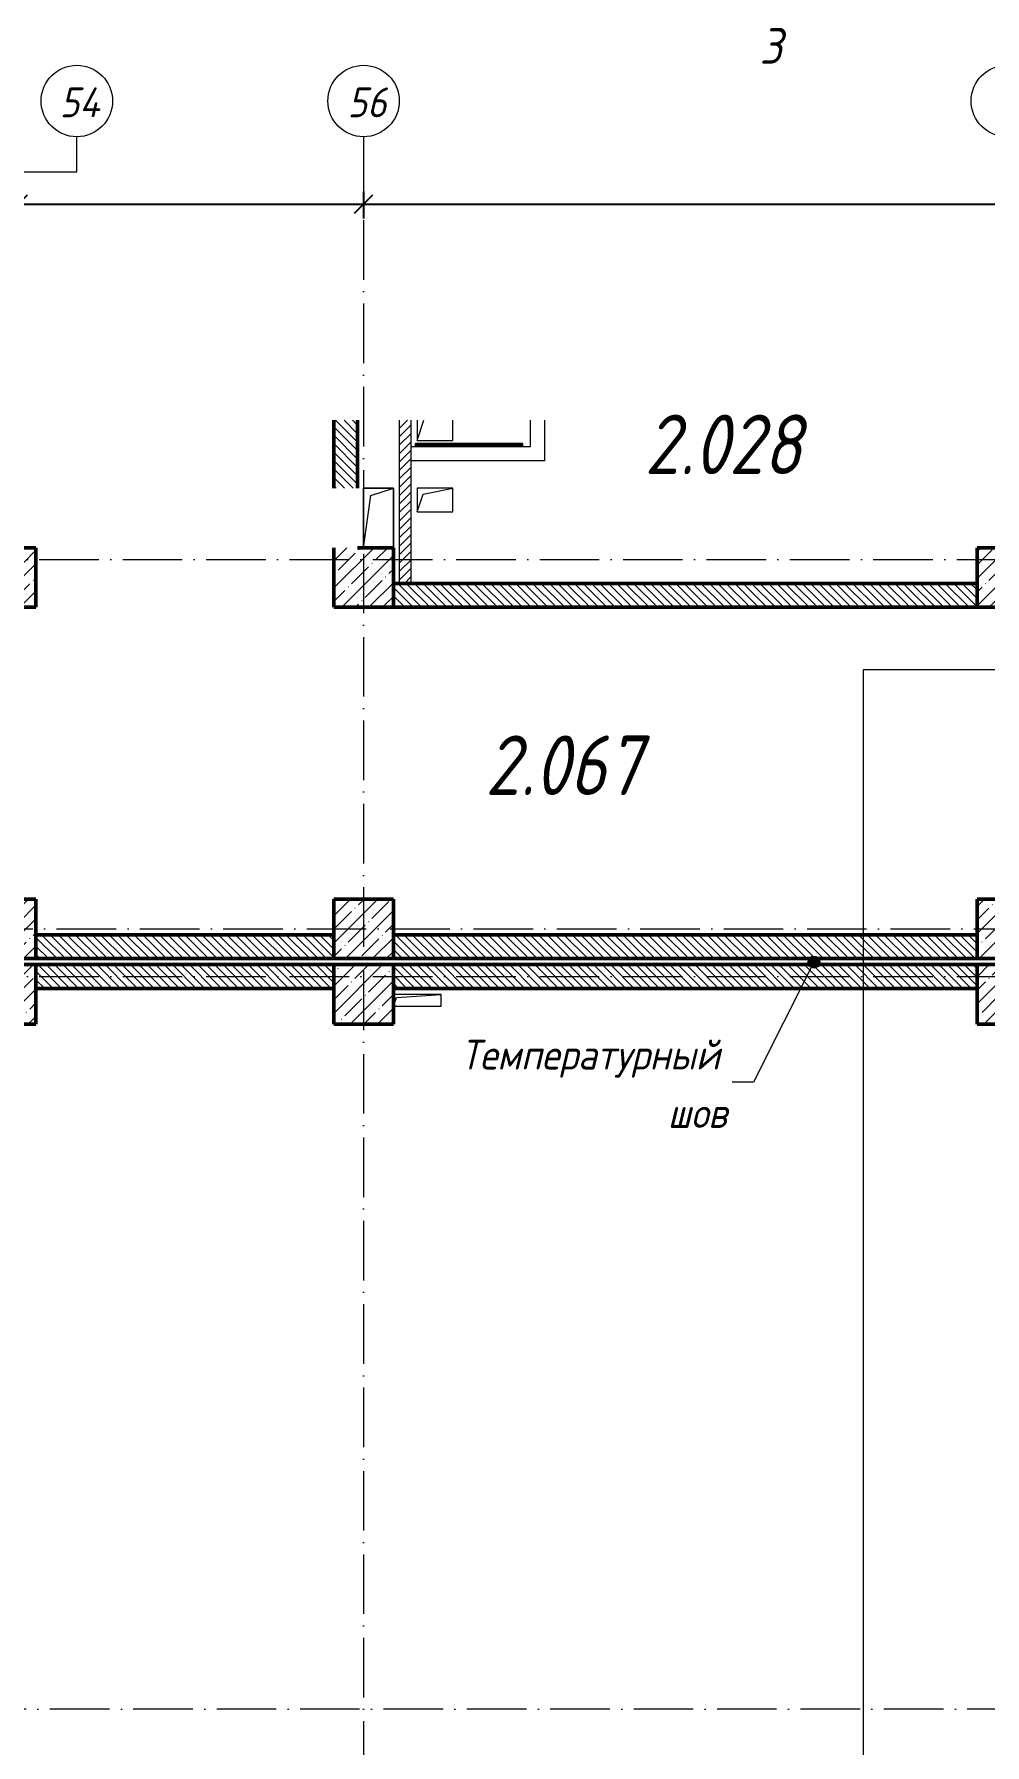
# Model space of a CAD drawing. Header units: millimetres. Extents: x -356862 to 418287, y 0 to 839748.
# Drawn here: x 59326 to 67306, y 346924 to 361285 of the extents above; entities that cross this region are included whole.
import ezdxf

# ---------------------------------------------------------------- set-up
doc = ezdxf.new("R2010")
doc.units = ezdxf.units.MM
doc.linetypes.add('50_200_ШТРИХ_1Т_ш5_п1_п1_', pattern=[700, 500, -100, 0, -100])
for name, color, linetype, lineweight in [('A-____-____-DIMS', 7, 'Continuous', 9), ('A-FLOR-____-OTLN', 7, 'Continuous', 9), ('A-GENM-____-MCUT', 7, 'Continuous', 25), ('A-GENM-____-OTLN', 7, 'Continuous', 9), ('A-WALL-____-MCUT-2', 7, 'Continuous', 50), ('A-WALL-____-OTLN', 7, 'Continuous', 9), ('A-WALL-____-PATT-1', 7, 'Continuous', 9), ('A-WALL-FNSH-MCUT-1', 7, 'Continuous', 9), ('G-____-____-SYMB', 7, 'Continuous', 9), ('G-____-____-TEXT', 7, 'Continuous', 9), ('S-COLS-____-MCUT', 7, 'Continuous', 50), ('S-COLS-____-OTLN', 7, 'Continuous', 9), ('S-GRID-____-IDEN', 7, 'Continuous', 9), ('S-GRID-____-OTLN', 7, 'Continuous', 9), ('S-GRID-____-OTLN-1', 7, '50_200_ШТРИХ_1Т_ш5_п1_п1_', 9), ('Марки помещений', 7, 'Continuous', 9)]:
    doc.layers.add(name, color=color, linetype=linetype, lineweight=lineweight)
doc.layers.add('G-____-____-SYMB-1', color=9, linetype='Continuous', lineweight=9, true_color=0x808080)
doc.styles.add('ISOCPEUR_I', font='isocpeui.ttf', dxfattribs={"width": 0.9, "height": 2.5})
doc.styles.add('ISOCPEUR_I_10', font='isocpeui.ttf', dxfattribs={"width": 0.9, "height": 180})
doc.styles.add('ISOCPEUR_I_2', font='isocpeui.ttf', dxfattribs={"width": 0.85, "height": 2.3})
doc.dimstyles.new('ISO-2_5_0_9К_БОЛЬШОЙ_ОСИ', dxfattribs={"dimscale": 304.8, "dimtxt": 248.995294, "dimasz": 0.492126, "dimexe": 0.393701, "dimexo": 0, "dimgap": 0, "dimtad": 1, "dimdec": 0, "dimzin": 0, "dimdsep": 46, "dimtxsty": 'ISOCPEUR_I', "dimblk1": 'OBLIQUE', "dimblk2": 'OBLIQUE', "dimsah": 1, "dimcen": 0.09, "dimdle": 0.393701, "dimazin": 0, "dimtfac": 1, "dimtdec": 4, "dimtix": 1, "dimtmove": 0, "dimatfit": 3, "dimfxl": 1, "dimtvp": 1, "dimtolj": 1, "dimtzin": 0, "dimarcsym": 2})
pattern_1 = [(135, (-15659.08, 310542.9), (-35.35534, -35.35534), [])]

# ---------------------------------------------------------------- blocks, each defined once
blk = doc.blocks.new('BSC_Колонна _Прямоугольная - 500х500-V16-АР1_План отверстий 2 этажа в осях 1-64_А-ГГ')
at = {"layer": 'S-COLS-____-OTLN'}
h = blk.add_hatch(dxfattribs=at)
h.set_pattern_fill('FP_45', color=256, style=0, pattern_type=2)
h.set_pattern_definition([(45, (-77750, -42681.04), (-114.04925, 114.04925), []), (45, (-77635.95, -42681.04), (-114.04925, 114.04925), [201.613, -40.323, 3.353, -36.97])])
h.paths.add_polyline_path([(-250, -250), (250, -250), (250, 250), (-250, 250)], flags=0)
at = {"layer": 'S-COLS-____-MCUT'}
for p, q in [((250, 250), (-250, 250)), ((-250, 250), (-250, -250)), ((250, -250), (250, 250)), ((-250, -250), (250, -250))]:
    blk.add_line(p, q, dxfattribs=at)
blk = doc.blocks.new('BSC_Колонна _Прямоугольная - 500х500-V17-АР1_План отверстий 2 этажа в осях 1-64_А-ГГ')
at = {"layer": 'S-COLS-____-OTLN'}
h = blk.add_hatch(dxfattribs=at)
h.set_pattern_fill('FP_46', color=256, style=0, pattern_type=2)
h.set_pattern_definition([(45, (-83150, -42681.04), (-114.04925, 114.04925), []), (45, (-83035.95, -42681.04), (-114.04925, 114.04925), [201.613, -40.323, 3.353, -36.97])])
h.paths.add_polyline_path([(-250, -250), (250, -250), (250, 250), (-250, 250)], flags=0)
at = {"layer": 'S-COLS-____-MCUT'}
for p, q in [((250, 250), (-250, 250)), ((-250, 250), (-250, -250)), ((250, -250), (250, 250)), ((-250, -250), (250, -250))]:
    blk.add_line(p, q, dxfattribs=at)
blk = doc.blocks.new('BSC_Колонна _Прямоугольная - 500х500-V81-АР1_План отверстий 2 этажа в осях 1-64_А-ГГ')
at = {"layer": 'S-COLS-____-OTLN'}
h = blk.add_hatch(dxfattribs=at)
h.set_pattern_fill('FP_110', color=256, style=0, pattern_type=2)
h.set_pattern_definition([(45, (-83150, -46181.04), (-114.04925, 114.04925), []), (45, (-83035.95, -46181.04), (-114.04925, 114.04925), [201.613, -40.323, 3.353, -36.97])])
h.paths.add_polyline_path([(-250, -250), (250, -250), (250, 250), (-250, 250)], flags=0)
at = {"layer": 'S-COLS-____-MCUT'}
for p, q in [((250, 250), (-250, 250)), ((-250, 250), (-250, -250)), ((250, -250), (250, 250)), ((-250, -250), (250, -250))]:
    blk.add_line(p, q, dxfattribs=at)
blk = doc.blocks.new('BSC_Колонна _Прямоугольная - 500х500-V82-АР1_План отверстий 2 этажа в осях 1-64_А-ГГ')
at = {"layer": 'S-COLS-____-OTLN'}
h = blk.add_hatch(dxfattribs=at)
h.set_pattern_fill('FP_111', color=256, style=0, pattern_type=2)
h.set_pattern_definition([(45, (-74750, -43231.04), (-114.04925, 114.04925), []), (45, (-74635.95, -43231.04), (-114.04925, 114.04925), [201.613, -40.323, 3.353, -36.97])])
h.paths.add_polyline_path([(-250, -250), (250, -250), (250, 250), (-250, 250), (-250, 75)], flags=0)
at = {"layer": 'S-COLS-____-MCUT'}
for p, q in [((250, 250), (-250, 250)), ((-250, 250), (-250, -250)), ((250, -250), (250, 250)), ((-250, -250), (250, -250))]:
    blk.add_line(p, q, dxfattribs=at)
blk = doc.blocks.new('BSC_Колонна _Прямоугольная - 500х500-V118-АР1_План отверстий 2 этажа в осях 1-64_А-ГГ')
at = {"layer": 'S-COLS-____-OTLN'}
h = blk.add_hatch(dxfattribs=at)
h.set_pattern_fill('FP_147', color=256, style=0, pattern_type=2)
h.set_pattern_definition([(315, (-46181.04, 74750), (114.04925, 114.04925), []), (315, (-46181.04, 74635.95), (114.04925, 114.04925), [201.613, -40.323, 3.353, -36.97])])
h.paths.add_polyline_path([(-250, 250), (-250, -250), (250, -250), (250, 250), (135, 250)], flags=0)
at = {"layer": 'S-COLS-____-MCUT'}
for p, q in [((250, 250), (-250, 250)), ((-250, 250), (-250, -250)), ((250, -250), (250, 250)), ((-250, -250), (250, -250))]:
    blk.add_line(p, q, dxfattribs=at)
blk = doc.blocks.new('BSC_Колонна _Прямоугольная - 500х500-25978818-АР1_План отверстий 2 этажа в осях 1-64_А-ГГ')
at = {"layer": 'S-COLS-____-OTLN'}
h = blk.add_hatch(dxfattribs=at)
h.set_pattern_fill('FP_148', color=256, style=0, pattern_type=2)
h.set_pattern_definition([(45, (-77750, -46181.04), (-114.04925, 114.04925), []), (45, (-77635.95, -46181.04), (-114.04925, 114.04925), [201.613, -40.323, 3.353, -36.97])])
h.paths.add_polyline_path([(-250, -250), (250, -250), (250, 250), (-250, 250)], flags=0)
at = {"layer": 'S-COLS-____-MCUT'}
for p, q in [((-250, 250), (-250, -250)), ((250, 250), (-50, 250)), ((250, -250), (250, 250)), ((-250, -250), (250, -250))]:
    blk.add_line(p, q, dxfattribs=at)
blk = doc.blocks.new('BSC_Колонна _Прямоугольная - 500х500-V123-АР1_План отверстий 2 этажа в осях 1-64_А-ГГ')
at = {"layer": 'S-COLS-____-OTLN'}
h = blk.add_hatch(dxfattribs=at)
h.set_pattern_fill('FP_153', color=256, style=0, pattern_type=2)
h.set_pattern_definition([(45, (-77750, -43231.04), (-114.04925, 114.04925), []), (45, (-77635.95, -43231.04), (-114.04925, 114.04925), [201.613, -40.323, 3.353, -36.97])])
h.paths.add_polyline_path([(-250, -250), (250, -250), (250, 250), (-250, 250)], flags=0)
at = {"layer": 'S-COLS-____-MCUT'}
for p, q in [((250, 250), (-250, 250)), ((-250, 250), (-250, -250)), ((250, -250), (250, 250)), ((-250, -250), (250, -250))]:
    blk.add_line(p, q, dxfattribs=at)
blk = doc.blocks.new('BSC_Колонна _Прямоугольная - 500х500-V124-АР1_План отверстий 2 этажа в осях 1-64_А-ГГ')
at = {"layer": 'S-COLS-____-OTLN'}
h = blk.add_hatch(dxfattribs=at)
h.set_pattern_fill('FP_154', color=256, style=0, pattern_type=2)
h.set_pattern_definition([(45, (-74750, -42681.04), (-114.04925, 114.04925), []), (45, (-74635.95, -42681.04), (-114.04925, 114.04925), [201.613, -40.323, 3.353, -36.97])])
h.paths.add_polyline_path([(-250, -250), (250, -250), (250, 250), (-250, 250), (-250, 195)], flags=0)
at = {"layer": 'S-COLS-____-MCUT'}
for p, q in [((250, 250), (-250, 250)), ((-250, 250), (-250, -250)), ((250, -250), (250, 250)), ((-250, -250), (250, -250))]:
    blk.add_line(p, q, dxfattribs=at)
blk = doc.blocks.new('BSC_Колонна _Прямоугольная - 500х500-V125-АР1_План отверстий 2 этажа в осях 1-64_А-ГГ')
at = {"layer": 'S-COLS-____-OTLN'}
h = blk.add_hatch(dxfattribs=at)
h.set_pattern_fill('FP_155', color=256, style=0, pattern_type=2)
h.set_pattern_definition([(45, (-83150, -43231.04), (-114.04925, 114.04925), []), (45, (-83035.95, -43231.04), (-114.04925, 114.04925), [201.613, -40.323, 3.353, -36.97])])
h.paths.add_polyline_path([(-250, -250), (250, -250), (250, 250), (-250, 250)], flags=0)
at = {"layer": 'S-COLS-____-MCUT'}
for p, q in [((250, 250), (-250, 250)), ((-250, 250), (-250, -250)), ((250, -250), (250, 250)), ((-250, -250), (250, -250))]:
    blk.add_line(p, q, dxfattribs=at)
blk = doc.blocks.new('131_Панель боковая - 900х1500-29281255-АР1_План отверстий 2 этажа в осях 1-64_А-ГГ')
at = {"layer": 'A-GENM-____-MCUT'}
for p, q in [((450, 5), (-450, 5)), ((-450, 5), (-450, -5)), ((450, -5), (450, 5)), ((-450, -5), (450, -5))]:
    blk.add_line(p, q, dxfattribs=at)
at = {"layer": 'A-GENM-____-OTLN'}
for p, q in [((-450, 10), (450, 10)), ((-450, 5), (-450, 10)), ((450, 10), (450, 5)), ((-450, -10), (-450, -5)), ((-450, -10), (450, -10)), ((450, -5), (450, -10))]:
    blk.add_line(p, q, dxfattribs=at)
blk = doc.blocks.new('AR_Отверстие прямоугольное _в плите_ - AR_Отверстие прямоугольное _в плите_-V151-АР1_План отверстий 2 этажа в осях 1-64_А-ГГ')
at = {"layer": 'A-GENM-____-OTLN'}
for p, q in [((125, 250), (-125, 250)), ((-125, 250), (-125, -250)), ((-125, -250), (-63, 188)), ((-63, 188), (125, 250)), ((125, -250), (125, 250))]:
    blk.add_line(p, q, dxfattribs=at)
blk = doc.blocks.new('AR_Отверстие прямоугольное _в плите_ - AR_Отверстие прямоугольное _в плите_-30459341-АР1_План отверстий 2 этажа в осях 1-64_А-ГГ')
at = {"layer": 'A-GENM-____-OTLN'}
for p, q in [((-150, 20), (-150, -150)), ((-150, -150), (-93, 20)), ((150, -150), (150, 20)), ((-150, -150), (150, -150))]:
    blk.add_line(p, q, dxfattribs=at)
blk = doc.blocks.new('AR_Отверстие прямоугольное _в плите_ - AR_Отверстие прямоугольное _в плите_-30459372-АР1_План отверстий 2 этажа в осях 1-64_А-ГГ')
at = {"layer": 'A-GENM-____-OTLN'}
for p, q in [((150, 100), (-150, 100)), ((-150, 100), (-150, -100)), ((-150, -100), (-100, 50)), ((-100, 50), (150, 100)), ((150, -100), (150, 100)), ((-150, -100), (150, -100))]:
    blk.add_line(p, q, dxfattribs=at)
blk = doc.blocks.new('AR_Отверстие прямоугольное _в плите_ - AR_Отверстие прямоугольное _в плите_-30511579-АР1_План отверстий 2 этажа в осях 1-64_А-ГГ')
at = {"layer": 'A-GENM-____-OTLN'}
for p, q in [((200, 50), (-200, 50)), ((-200, -50), (-175, 25)), ((-175, 25), (200, 50)), ((200, -50), (200, 50)), ((-200, -50), (200, -50))]:
    blk.add_line(p, q, dxfattribs=at)
blk = doc.blocks.new('Ось сетки - Круг_Ø6_00__ISO-2_5_0_9K_-25732049-АР1_План отверстий 2 этажа в осях 1-64_А-ГГ')
at = {"layer": 'S-GRID-____-IDEN'}
blk.add_circle((0, 0), 3, dxfattribs=at)
blk = doc.blocks.new('_Oblique')
at = {"color": 0, "linetype": 'ByBlock', "lineweight": -2}
blk.add_line((-0.5, -0.5), (0.5, 0.5), dxfattribs=at)
blk = doc.blocks.new('*D9301')
at = {"layer": 'A-____-____-DIMS', "color": 0, "lineweight": -2, "transparency": 16777216}
for p, q in [((59191, 359964), (59191, 359738)), ((62091, 359964), (62091, 359738)), ((59071, 359858), (62211, 359858))]:
    blk.add_line(p, q, dxfattribs=at)
at = {"layer": 'Defpoints', "color": 0, "transparency": 16777216}
for p in [(59191, 359964), (62091, 359964), (62091, 359858)]:
    blk.add_point(p, dxfattribs=at)
at = {"layer": 'A-____-____-DIMS', "color": 0, "lineweight": -2, "transparency": 16777216, "xscale": 150, "yscale": 150, "zscale": 150, "rotation": 180}
blk.add_blockref('_Oblique', (59191, 359858), dxfattribs=at)
at = {"layer": 'A-____-____-DIMS', "color": 0, "lineweight": -2, "transparency": 16777216, "xscale": 150, "yscale": 150, "zscale": 150}
blk.add_blockref('_Oblique', (62091, 359858), dxfattribs=at)
at = {"layer": 'A-____-____-DIMS', "color": 0, "transparency": 16777216, "insert": (60641, 359859), "char_height": 2.5, "width": 758.48, "attachment_point": 5, "style": 'ISOCPEUR_I'}
blk.add_mtext('\\A1;2900', dxfattribs=at)
blk = doc.blocks.new('*D9302')
at = {"layer": 'A-____-____-DIMS', "color": 0, "lineweight": -2, "transparency": 16777216}
for p, q in [((62091, 359964), (62091, 359738)), ((67491, 359964), (67491, 359738)), ((61971, 359858), (67611, 359858))]:
    blk.add_line(p, q, dxfattribs=at)
at = {"layer": 'Defpoints', "color": 0, "transparency": 16777216}
for p in [(62091, 359964), (67491, 359964), (67491, 359858)]:
    blk.add_point(p, dxfattribs=at)
at = {"layer": 'A-____-____-DIMS', "color": 0, "lineweight": -2, "transparency": 16777216, "xscale": 150, "yscale": 150, "zscale": 150, "rotation": 180}
blk.add_blockref('_Oblique', (62091, 359858), dxfattribs=at)
at = {"layer": 'A-____-____-DIMS', "color": 0, "lineweight": -2, "transparency": 16777216, "xscale": 150, "yscale": 150, "zscale": 150}
blk.add_blockref('_Oblique', (67491, 359858), dxfattribs=at)
at = {"layer": 'A-____-____-DIMS', "color": 0, "transparency": 16777216, "insert": (64791, 359859), "char_height": 2.5, "width": 781.46, "attachment_point": 5, "style": 'ISOCPEUR_I'}
blk.add_mtext('\\A1;5400', dxfattribs=at)

msp = doc.modelspace()

# ---------------------------------------------------------------- hatches: boundary and pattern name
at = {"layer": 'A-WALL-____-PATT-1'}
h = msp.add_hatch(dxfattribs=at)
h.set_pattern_fill('FP_6', color=256, style=0, pattern_type=2)
h.set_pattern_definition(pattern_1)
h.paths.add_polyline_path([(62040.9187, 357473.9433), (62040.9187, 358044.0819), (61840.9187, 358044.0819), (61840.9187, 357473.9433)], flags=0)
h = msp.add_hatch(dxfattribs=at)
h.set_pattern_fill('FP_5', color=256, style=0, pattern_type=2)
h.set_pattern_definition([(45, (-15659.08, 310542.9), (-35.35534, 35.35534), [])])
h.paths.add_polyline_path([(62390.9187, 356673.9433), (62490.9187, 356673.9433), (62490.9187, 358044.0819), (62390.9187, 358044.0819), (62390.9187, 357718.4856)], flags=0)
h = msp.add_hatch(dxfattribs=at)
h.set_pattern_fill('FP_6', color=256, style=0, pattern_type=2)
h.set_pattern_definition(pattern_1)
h.paths.add_polyline_path([(67240.9187, 356473.9433), (67240.9187, 356673.9433), (62340.9187, 356673.9433), (62340.9187, 356473.9433), (65630.5863, 356473.9433)], flags=0)
h = msp.add_hatch(dxfattribs=at)
h.set_pattern_fill('FP_6', color=256, style=0, pattern_type=2)
h.set_pattern_definition(pattern_1)
h.paths.add_polyline_path([(61840.9187, 353523.9433), (61840.9187, 353723.9433), (59340.9187, 353723.9433), (59340.9187, 353523.9433), (60328.1935, 353523.9433)], flags=0)
h = msp.add_hatch(dxfattribs=at)
h.set_pattern_fill('FP_6', color=256, style=0, pattern_type=2)
h.set_pattern_definition(pattern_1)
h.paths.add_polyline_path([(67240.9187, 353523.9433), (67240.9187, 353723.9433), (62340.9187, 353723.9433), (62340.9187, 353523.9433), (65630.5863, 353523.9433)], flags=0)
h = msp.add_hatch(dxfattribs=at)
h.set_pattern_fill('FP_6', color=256, style=0, pattern_type=2)
h.set_pattern_definition(pattern_1)
h.paths.add_polyline_path([(60328.1935, 353273.9433), (61840.9187, 353273.9433), (61840.9187, 353473.9433), (59340.9187, 353473.9433), (59340.9187, 353273.9433), (59444.4613, 353273.9433)], flags=0)
h = msp.add_hatch(dxfattribs=at)
h.set_pattern_fill('FP_6', color=256, style=0, pattern_type=2)
h.set_pattern_definition(pattern_1)
h.paths.add_polyline_path([(67240.9187, 353273.9433), (67240.9187, 353473.9433), (62340.9187, 353473.9433), (62340.9187, 353273.9433), (65630.5863, 353273.9433)], flags=0)
at = {"layer": 'G-____-____-TEXT'}
h = msp.add_hatch(color=256, dxfattribs=at)
edge = h.paths.add_edge_path(flags=0)
edge.add_arc((65872.0155, 353494.3612), 50, 0, 360)

# ---------------------------------------------------------------- linework, layer by layer
at = {"layer": 'A-FLOR-____-OTLN'}
for p, q in [((62090.9187, 357473.9433), (62340.9187, 357473.9433)), ((62090.9187, 356973.9433), (62090.9187, 357473.9433)), ((62340.9187, 357473.9433), (62340.9187, 356973.9433))]:
    msp.add_line(p, q, dxfattribs=at)
at = {"layer": 'A-WALL-____-MCUT-2'}
for p, q in [((61840.9187, 358044.0819), (61840.9187, 357473.9433)), ((62040.9187, 357473.9433), (62040.9187, 358044.0819)), ((67240.9187, 356673.9433), (62340.9187, 356673.9433)), ((62340.9187, 356473.9433), (67240.9187, 356473.9433)), ((61840.9187, 353723.9433), (59340.9187, 353723.9433)), ((67240.9187, 353723.9433), (62340.9187, 353723.9433)), ((59340.9187, 353523.9433), (61840.9187, 353523.9433)), ((61840.9187, 353473.9433), (59340.9187, 353473.9433)), ((62340.9187, 353523.9433), (67240.9187, 353523.9433)), ((67240.9187, 353473.9433), (62340.9187, 353473.9433)), ((59340.9187, 353273.9433), (61840.9187, 353273.9433)), ((62340.9187, 353273.9433), (67240.9187, 353273.9433))]:
    msp.add_line(p, q, dxfattribs=at)
at = {"layer": 'A-WALL-____-OTLN'}
for p, q in [((63490.9187, 357823.9433), (63490.9187, 358044.0819)), ((63610.9187, 358044.0819), (63610.9187, 357703.9433)), ((62490.9187, 357823.9433), (63490.9187, 357823.9433)), ((63610.9187, 357703.9433), (62490.9187, 357703.9433))]:
    msp.add_line(p, q, dxfattribs=at)
at = {"layer": 'A-WALL-FNSH-MCUT-1'}
for p, q in [((62390.9187, 358044.0819), (62390.9187, 356673.9433)), ((62490.9187, 356673.9433), (62490.9187, 358044.0819))]:
    msp.add_line(p, q, dxfattribs=at)
at = {"layer": 'G-____-____-SYMB-1'}
for p, q in [((66283.9165, 355949.2275), (66283.9165, 305754.4434)), ((83089.1187, 355949.2275), (66283.9165, 355949.2275))]:
    msp.add_line(p, q, dxfattribs=at)
at = {"layer": 'G-____-____-TEXT'}
for p, q in [((65872.0155, 353494.3612), (65364.959, 352486.9778)), ((65364.959, 352486.9778), (65185.271, 352486.9778))]:
    msp.add_line(p, q, dxfattribs=at)
msp.add_circle((65872.0155, 353494.3612), 50, dxfattribs=at)
at = {"layer": 'S-GRID-____-OTLN'}
for p, q in [((59683.7963, 360129.0144), (59683.7963, 360423.8609)), ((59190.9187, 360129.0144), (59683.7963, 360129.0144))]:
    msp.add_line(p, q, dxfattribs=at)
at = {"layer": 'S-GRID-____-OTLN-1'}
for p, q in [((62090.9187, 360423.8609), (62090.9187, 319112.8009)), ((51667.6891, 356873.9433), (74659.706, 356873.9433)), ((58813.2332, 353773.9433), (88267.3291, 353773.9433)), ((51667.6891, 353373.9433), (88415.3253, 353373.9433)), ((74659.706, 347223.9433), (51667.6891, 347223.9433))]:
    msp.add_line(p, q, dxfattribs=at)

# ---------------------------------------------------------------- block references
at = {"layer": 'A-GENM-____-OTLN'}
for name, p in [('AR_Отверстие прямоугольное _в плите_ - AR_Отверстие прямоугольное _в плите_-30459341-АР1_План отверстий 2 этажа в осях 1-64_А-ГГ', (62690.9187, 358023.9433)), ('AR_Отверстие прямоугольное _в плите_ - AR_Отверстие прямоугольное _в плите_-V151-АР1_План отверстий 2 этажа в осях 1-64_А-ГГ', (62215.9187, 357223.9433)), ('AR_Отверстие прямоугольное _в плите_ - AR_Отверстие прямоугольное _в плите_-30459372-АР1_План отверстий 2 этажа в осях 1-64_А-ГГ', (62690.9187, 357373.9433)), ('AR_Отверстие прямоугольное _в плите_ - AR_Отверстие прямоугольное _в плите_-30511579-АР1_План отверстий 2 этажа в осях 1-64_А-ГГ', (62540.9187, 353173.9433))]:
    msp.add_blockref(name, p, dxfattribs=at)
at = {"layer": 'A-GENM-____-OTLN', "rotation": 180}
msp.add_blockref('131_Панель боковая - 900х1500-29281255-АР1_План отверстий 2 этажа в осях 1-64_А-ГГ', (62975.9187, 357838.9433), dxfattribs=at)
at = {"layer": 'S-COLS-____-OTLN', "rotation": 89.9999999999999}
msp.add_blockref('BSC_Колонна _Прямоугольная - 500х500-V118-АР1_План отверстий 2 этажа в осях 1-64_А-ГГ', (59090.9187, 356723.9433), dxfattribs=at)
at = {"layer": 'S-COLS-____-OTLN'}
for name, p in [('BSC_Колонна _Прямоугольная - 500х500-25978818-АР1_План отверстий 2 этажа в осях 1-64_А-ГГ', (62090.9187, 356723.9433)), ('BSC_Колонна _Прямоугольная - 500х500-V81-АР1_План отверстий 2 этажа в осях 1-64_А-ГГ', (67490.9187, 356723.9433)), ('BSC_Колонна _Прямоугольная - 500х500-V82-АР1_План отверстий 2 этажа в осях 1-64_А-ГГ', (59090.9187, 353773.9433)), ('BSC_Колонна _Прямоугольная - 500х500-V123-АР1_План отверстий 2 этажа в осях 1-64_А-ГГ', (62090.9187, 353773.9433)), ('BSC_Колонна _Прямоугольная - 500х500-V125-АР1_План отверстий 2 этажа в осях 1-64_А-ГГ', (67490.9187, 353773.9433)), ('BSC_Колонна _Прямоугольная - 500х500-V124-АР1_План отверстий 2 этажа в осях 1-64_А-ГГ', (59090.9187, 353223.9433)), ('BSC_Колонна _Прямоугольная - 500х500-V16-АР1_План отверстий 2 этажа в осях 1-64_А-ГГ', (62090.9187, 353223.9433)), ('BSC_Колонна _Прямоугольная - 500х500-V17-АР1_План отверстий 2 этажа в осях 1-64_А-ГГ', (67490.9187, 353223.9433))]:
    msp.add_blockref(name, p, dxfattribs=at)
at = {"layer": 'S-GRID-____-IDEN', "xscale": 99.99999999999993, "yscale": 99.99999999999993, "zscale": 99.99999999999993, "rotation": 180}
for p in [(59683.7963, 360723.8609), (62090.9187, 360723.8609), (67490.9187, 360723.8609)]:
    msp.add_blockref('Ось сетки - Круг_Ø6_00__ISO-2_5_0_9K_-25732049-АР1_План отверстий 2 этажа в осях 1-64_А-ГГ', p, dxfattribs=at)

# ---------------------------------------------------------------- texts
at = {"layer": 'G-____-____-SYMB', "insert": (65414.8167, 361336.5254), "char_height": 300, "width": 256.54, "attachment_point": 1, "style": 'ISOCPEUR_I_10'}
msp.add_mtext('\\fISOCPEUR|b0|i1|c204|p34|;3', dxfattribs=at)
at = {"layer": 'G-____-____-TEXT', "char_height": 250, "attachment_point": 1, "style": 'ISOCPEUR_I'}
for s, insert, width in [('Температурный', (62906.5107, 352842.832), 2763.416813), ('шов', (64644.8232, 352353.3528), 656.582063)]:
    msp.add_mtext(s, dxfattribs=dict(at, insert=insert, width=width))
at = {"layer": 'S-GRID-____-IDEN', "char_height": 250, "attachment_point": 1, "style": 'ISOCPEUR_I'}
for s, insert, width in [('54', (59540.4246, 360837.7946), 425.696062), ('56', (61956.547, 360837.7946), 404.0505)]:
    msp.add_mtext(s, dxfattribs=dict(at, insert=insert, width=width))
at = {"layer": 'Марки помещений', "char_height": 500, "width": 785.65375, "attachment_point": 1, "style": 'ISOCPEUR_I_2'}
for s, insert in [('2.028', (64450.0024, 358091.1694)), ('2.067', (63111.7157, 355397.6251))]:
    msp.add_mtext(s, dxfattribs=dict(at, insert=insert))

# ---------------------------------------------------------------- dimensions: what is measured, and where the dimension line sits
at = {"layer": 'A-____-____-DIMS'}
for base, p1, p2, override, picture, middle in [((62090.9187, 359857.6856), (59190.9187, 359963.7516), (62090.9187, 359963.7516), {"dimpost": '<>', "dimfxl": 2900}, '*D9301', (60640.9187, 359858.9356)), ((67490.9187, 359857.6856), (62090.9187, 359963.7516), (67490.9187, 359963.7516), {"dimpost": '<>', "dimfxl": 5400}, '*D9302', (64790.9187, 359858.9356))]:
    dim = msp.add_linear_dim(base=base, p1=p1, p2=p2, dimstyle='ISO-2_5_0_9К_БОЛЬШОЙ_ОСИ', override=override, dxfattribs=at)
    dim.commit()
    dim.dimension.update_dxf_attribs({"geometry": picture, "text_midpoint": middle})

doc.saveas('drawing.dxf')
